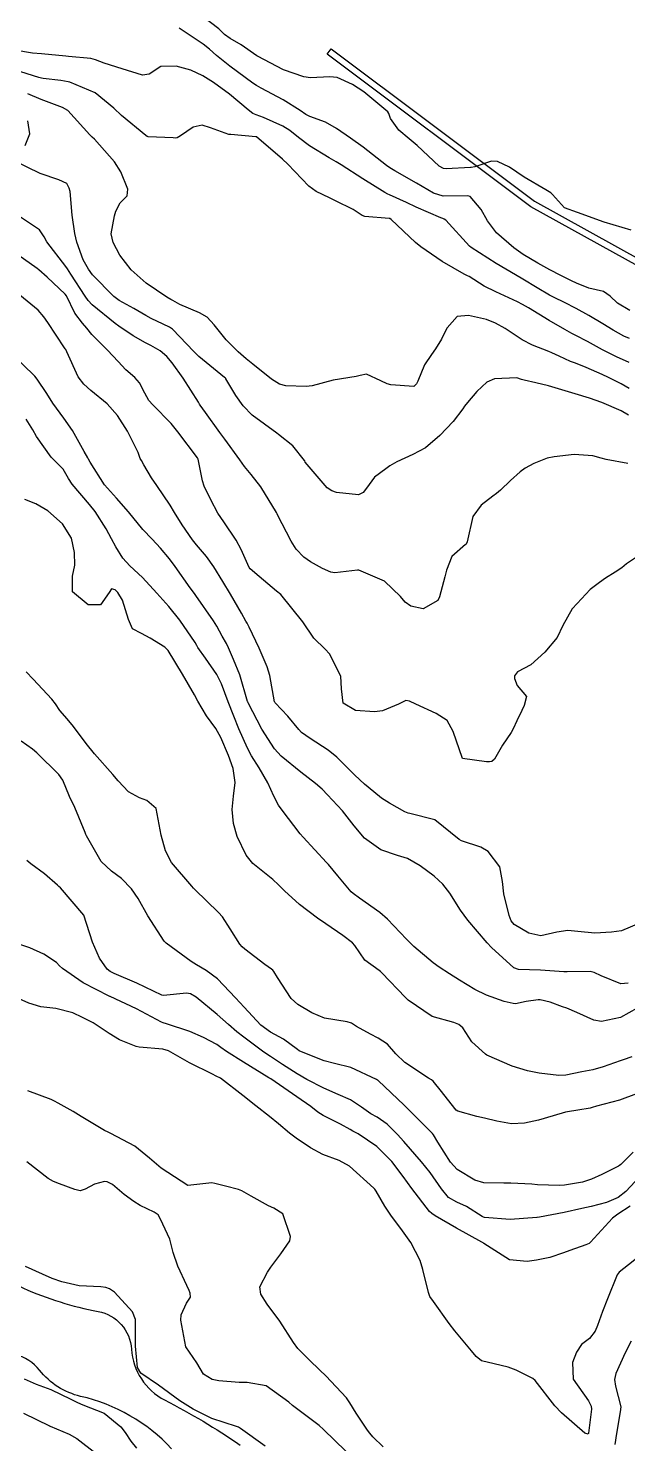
# Model space of a CAD drawing. Header units: metres. Extents: x 318500 to 325275, y 7408834 to 7428799.
# Drawn here: x 320079.4 to 320124, y 7410750.4 to 7410855.6 of the extents above; entities that cross this region are included whole.
import ezdxf

# ---------------------------------------------------------------- set-up
doc = ezdxf.new("R2010")
doc.units = ezdxf.units.M
doc.header["$MEASUREMENT"] = 0
for name, color, linetype in [('Canaleta de Drenagem', 151, 'Continuous'), ('Curvas de Nivel 1m', 11, 'Continuous'), ('Curvas de Nivel 5m', 15, 'Continuous'), ('Hidrografia', 140, 'Continuous'), ('Linha Férrea', 20, 'Continuous')]:
    doc.layers.add(name, color=color, linetype=linetype)

msp = doc.modelspace()

# ---------------------------------------------------------------- linework, layer by layer
at = {"layer": 'Canaleta de Drenagem'}
msp.add_lwpolyline([(320161.11, 7410787.98), (320174.63, 7410799.54), (320164.7, 7410808.82, 0.006367), (320151.26, 7410821.07, 0.068506), (320135.99, 7410831.29), (320126.89, 7410836.75), (320116.8, 7410842.33), (320101.66, 7410853.68), (320101.96, 7410854.08), (320117.07, 7410842.75), (320127.14, 7410837.18), (320136.23, 7410831.73, -0.068424), (320151.59, 7410821.44, -0.006367), (320165.04, 7410809.18), (320175.38, 7410799.52), (320161.43, 7410787.6)], format="xyb", dxfattribs=at)
at = {"layer": 'Curvas de Nivel 1m', "flags": 128}
for points, elevation in [([(320124.18, 7410834.63), (320123.25, 7410835.17), (320122.7, 7410835.69), (320122.2, 7410836.03), (320121.12, 7410836.29), (320120.2, 7410836.67), (320119.83, 7410836.84), (320119.05, 7410837.23), (320118.22, 7410837.66), (320117.32, 7410838.15), (320116.23, 7410838.8), (320115.53, 7410839.28), (320114.26, 7410840.41), (320113.58, 7410841.3), (320113.1, 7410842.13), (320112.29, 7410843.1), (320112.12, 7410843.15), (320110.29, 7410843.14), (320109.56, 7410843.36), (320108.3, 7410844.09), (320106.7, 7410845.01), (320106.32, 7410845.23), (320106.07, 7410845.4), (320104.34, 7410846.77), (320103.39, 7410847.44), (320102.36, 7410848.17), (320101.54, 7410848.64), (320100.37, 7410849.04), (320100.07, 7410849.19), (320099.65, 7410849.49), (320098.38, 7410850.3), (320096.76, 7410851.16), (320096.4, 7410851.36), (320096.14, 7410851.53), (320094.42, 7410852.8), (320093.43, 7410853.58), (320092.9, 7410854.05), (320092.44, 7410854.43), (320090.64, 7410855.61)], 743), ([(320124.26, 7410840.59), (320122.27, 7410841.19), (320120.28, 7410841.92), (320119.3, 7410842.25), (320118.42, 7410843.24), (320118.29, 7410843.38), (320117.93, 7410843.61), (320116.31, 7410844.55), (320115.22, 7410845.28), (320114.33, 7410845.71), (320113.89, 7410845.73), (320112.64, 7410845.32), (320112.38, 7410845.26), (320112.32, 7410845.26), (320110.5, 7410845.16), (320110.32, 7410845.18), (320110, 7410845.35), (320108.34, 7410846.9), (320107.75, 7410847.38), (320106.99, 7410848.03), (320106.37, 7410848.91), (320106.24, 7410849.27), (320106.16, 7410849.4), (320104.39, 7410850.88), (320103.55, 7410851.44), (320102.41, 7410851.94), (320101.86, 7410852.01), (320100.41, 7410851.93), (320099.91, 7410851.99), (320098.41, 7410852.51), (320096.47, 7410853.53), (320096.43, 7410853.56), (320095.26, 7410854.37), (320094.44, 7410854.84), (320094.03, 7410855.15), (320093.6, 7410855.57), (320092.46, 7410856.43)], 744), ([(320124.15, 7410832.55), (320123.72, 7410832.73), (320122.94, 7410833.18), (320122.17, 7410833.64), (320121.13, 7410834.25), (320120.18, 7410834.78), (320119.31, 7410835.22), (320118.55, 7410835.59), (320118.2, 7410835.77), (320117.27, 7410836.32), (320116.21, 7410836.96), (320115.67, 7410837.28), (320114.22, 7410838.13), (320112.37, 7410839.32), (320112.24, 7410839.42), (320110.48, 7410841.35), (320110.36, 7410841.43), (320110.27, 7410841.46), (320110.1, 7410841.52), (320108.28, 7410842.31), (320107.55, 7410842.65), (320106.29, 7410843.23), (320106.17, 7410843.28), (320105.94, 7410843.41), (320104.3, 7410844.42), (320102.7, 7410845.45), (320102.32, 7410845.69), (320101.8, 7410845.98), (320100.34, 7410846.87), (320099.53, 7410847.49), (320098.87, 7410848.02), (320098.36, 7410848.33), (320096.92, 7410848.97), (320096.37, 7410849.17), (320096.12, 7410849.28), (320095.77, 7410849.54), (320094.39, 7410850.71), (320093.21, 7410851.58), (320092.41, 7410852.08), (320091.52, 7410852.49), (320090.42, 7410852.79), (320089.29, 7410852.76), (320088.41, 7410852.2), (320087.93, 7410852.13), (320086.41, 7410852.6), (320085.08, 7410853.02), (320084.42, 7410853.26), (320084.08, 7410853.35), (320082.42, 7410853.52), (320082.23, 7410853.54), (320080.42, 7410853.7), (320079.73, 7410853.76), (320078.42, 7410853.99)], 742), ([(320124.13, 7410830.77), (320123.85, 7410830.89), (320123.24, 7410831.17), (320122.48, 7410831.53), (320122.14, 7410831.71), (320121.02, 7410832.32), (320120.15, 7410832.77), (320119.86, 7410832.92), (320119.33, 7410833.22), (320118.17, 7410833.89), (320116.63, 7410834.82), (320116.19, 7410835.07), (320115.81, 7410835.27), (320114.2, 7410836.02), (320113.34, 7410836.44), (320112.21, 7410837.15), (320112.1, 7410837.21), (320111.85, 7410837.33), (320110.22, 7410838.26), (320108.62, 7410839.37), (320108.24, 7410839.69), (320106.43, 7410841.4), (320106.33, 7410841.46), (320106.27, 7410841.48), (320104.47, 7410841.62), (320104.27, 7410841.69), (320103.58, 7410842.14), (320102.28, 7410842.78), (320101.83, 7410843), (320100.83, 7410843.47), (320100.3, 7410843.86), (320098.73, 7410845.5), (320098.33, 7410845.89), (320096.4, 7410847.53), (320096.35, 7410847.55), (320094.5, 7410847.7), (320094.35, 7410847.72), (320092.99, 7410848.21), (320092.36, 7410848.41), (320091.7, 7410848.25), (320090.76, 7410847.61), (320090.5, 7410847.46), (320090.35, 7410847.45), (320090.2, 7410847.47), (320088.34, 7410847.53), (320088.26, 7410847.56), (320088.16, 7410847.64), (320086.36, 7410849.13), (320085.78, 7410849.68), (320084.39, 7410850.81), (320082.51, 7410851.61), (320082.4, 7410851.63), (320081.84, 7410851.73), (320080.54, 7410851.88), (320080.4, 7410851.89), (320080.22, 7410851.94), (320078.41, 7410852.52)], 741), ([(320079.19, 7410846.9), (320079.53, 7410847.76), (320079.39, 7410848.73)], 739), ([(320124.08, 7410826.86), (320123.53, 7410827.17), (320122.09, 7410827.79), (320121.17, 7410828.12), (320120.1, 7410828.44), (320118.38, 7410828.96), (320118.11, 7410829.04), (320117.18, 7410829.25), (320116.3, 7410829.45), (320116.11, 7410829.51), (320115.77, 7410829.62), (320114.11, 7410829.56), (320113.54, 7410829.3), (320112.79, 7410828.62), (320112.09, 7410827.79), (320111.88, 7410827.52), (320111.74, 7410827.33), (320111.02, 7410826.38), (320110.05, 7410825.35), (320108.97, 7410824.43), (320108.04, 7410823.92), (320106.83, 7410823.39), (320106.33, 7410823.09), (320106.02, 7410822.87), (320105.19, 7410822.23), (320104.59, 7410821.42), (320104.33, 7410821.09), (320103.99, 7410820.92), (320102.34, 7410821.1), (320102, 7410821.22), (320101.66, 7410821.46), (320100.03, 7410823.36), (320099.99, 7410823.45), (320099.97, 7410823.48), (320099.11, 7410824.57), (320098.05, 7410825.42), (320097.91, 7410825.51), (320096.07, 7410826.85), (320095.4, 7410827.54), (320094.87, 7410828.32), (320094.13, 7410829.56), (320094.11, 7410829.57), (320094.1, 7410829.59), (320094.01, 7410829.66), (320092.12, 7410831.22), (320091.74, 7410831.59), (320090.15, 7410833.24), (320089.94, 7410833.4), (320089.47, 7410833.62), (320088.57, 7410834.04), (320088.17, 7410834.25), (320087.28, 7410834.77), (320086.18, 7410835.38), (320085.78, 7410835.67), (320084.2, 7410837.27), (320083.9, 7410837.69), (320083.52, 7410838.4), (320083.03, 7410839.71), (320082.88, 7410840.35), (320082.7, 7410841.71), (320082.53, 7410843.47), (320082.48, 7410843.72), (320082.3, 7410844.07), (320081.69, 7410844.33), (320080.31, 7410844.82), (320078.32, 7410845.77)], 739), ([(320124.03, 7410823.26), (320122.41, 7410823.56), (320122.03, 7410823.65), (320121.41, 7410823.83), (320120.04, 7410823.92), (320118.55, 7410823.75), (320118.03, 7410823.65), (320117.04, 7410823.25), (320116.39, 7410822.9), (320116.02, 7410822.63), (320115.3, 7410821.99), (320114.55, 7410821.28), (320114.26, 7410821.02), (320113.99, 7410820.83), (320113.11, 7410820.17), (320112.5, 7410819.31), (320112.07, 7410817.44), (320112.03, 7410817.32), (320112, 7410817.27), (320111.95, 7410817.23), (320110.93, 7410816.34), (320110.53, 7410815.34), (320110.42, 7410814.84), (320110.01, 7410813.35), (320109.89, 7410813.07), (320108.8, 7410812.45), (320107.88, 7410812.65), (320107.47, 7410812.96), (320107.11, 7410813.38), (320105.91, 7410814.51), (320104.01, 7410815.33), (320103.92, 7410815.34), (320102.22, 7410815.14), (320101.92, 7410815.19), (320101.3, 7410815.46), (320100.41, 7410815.95), (320099.93, 7410816.29), (320099.35, 7410816.9), (320098.97, 7410817.49), (320097.97, 7410819.43), (320097.93, 7410819.51), (320097.88, 7410819.61), (320096.73, 7410821.52), (320096.01, 7410822.45), (320095.52, 7410823.04), (320095.15, 7410823.54), (320094.04, 7410825.07), (320093.68, 7410825.57), (320092.6, 7410827.05), (320092.21, 7410827.59), (320092.16, 7410827.67), (320092.08, 7410827.82), (320090.95, 7410829.6), (320090.12, 7410830.74), (320089.72, 7410831.21), (320089.23, 7410831.62), (320088.53, 7410832.03), (320088.14, 7410832.23), (320087.23, 7410832.74), (320086.16, 7410833.46), (320085.88, 7410833.67), (320084.17, 7410835.06), (320083.87, 7410835.38), (320083.65, 7410835.7), (320082.6, 7410837.32), (320082.34, 7410837.72), (320082.21, 7410837.9), (320080.81, 7410839.74), (320080.6, 7410840.1), (320080.25, 7410840.63), (320078.55, 7410841.77)], 738), ([(320124.75, 7410816.34), (320123.93, 7410815.79), (320123.58, 7410815.51), (320123.07, 7410815.17), (320122.37, 7410814.73), (320121.91, 7410814.42), (320121.22, 7410813.88), (320120.58, 7410813.2), (320120.25, 7410812.85), (320119.88, 7410812.45), (320119.18, 7410811.22), (320118.77, 7410810.32), (320117.84, 7410809.24), (320116.8, 7410808.28), (320115.82, 7410807.76), (320115.6, 7410807.48), (320115.58, 7410807.27), (320115.8, 7410806.75), (320116.48, 7410805.94), (320116.31, 7410805.26), (320116.14, 7410804.91), (320115.77, 7410804.13), (320115.49, 7410803.54), (320115.34, 7410803.27), (320114.71, 7410802.32), (320114.1, 7410801.29), (320113.91, 7410801.11), (320113.73, 7410801.08), (320113.52, 7410801.09), (320111.73, 7410801.32), (320111.02, 7410803.33), (320110.58, 7410804.15), (320109.77, 7410804.67), (320108.25, 7410805.37), (320107.78, 7410805.59), (320107.52, 7410805.63), (320106.97, 7410805.38), (320105.77, 7410804.88), (320105.17, 7410804.8), (320103.77, 7410804.9), (320102.84, 7410805.44), (320102.72, 7410806.52), (320102.67, 7410807.44), (320101.83, 7410809.1), (320101.52, 7410809.45), (320100.66, 7410810.28), (320099.86, 7410811.48), (320098.21, 7410813.51), (320097.89, 7410813.78), (320096.59, 7410814.85), (320095.92, 7410815.43), (320095.86, 7410815.53), (320095.26, 7410816.87), (320094.89, 7410817.55), (320093.96, 7410818.91), (320093.53, 7410819.57), (320093.01, 7410820.55), (320092.52, 7410821.58), (320092.39, 7410821.97), (320092.06, 7410823.59), (320092.02, 7410823.67), (320090.56, 7410825.6), (320090.06, 7410826.24), (320088.68, 7410827.63), (320088.39, 7410827.94), (320088.09, 7410828.49), (320087.7, 7410829.25), (320087.34, 7410829.65), (320086.68, 7410830.23), (320086.12, 7410830.83), (320085.31, 7410831.68), (320084.15, 7410832.84), (320083.78, 7410833.32), (320083.47, 7410833.7), (320082.9, 7410834.44), (320082.26, 7410835.72), (320082.18, 7410835.84), (320080.83, 7410837.11), (320080.21, 7410837.66), (320080.09, 7410837.75), (320078.23, 7410839.07)], 737), ([(320125.02, 7410789.14), (320123.56, 7410788.53), (320122.81, 7410788.42), (320121.56, 7410788.35), (320120.3, 7410788.47), (320119.56, 7410788.55), (320118.75, 7410788.41), (320117.56, 7410788.16), (320116.65, 7410788.35), (320115.57, 7410789), (320115.35, 7410789.27), (320115.2, 7410789.65), (320114.81, 7410791.28), (320114.7, 7410792.19), (320114.5, 7410793.28), (320113.64, 7410794.42), (320113.09, 7410794.74), (320111.65, 7410795.21), (320111.48, 7410795.32), (320109.67, 7410796.78), (320107.8, 7410797.25), (320107.68, 7410797.27), (320107.44, 7410797.37), (320106.29, 7410798), (320105.69, 7410798.38), (320105.13, 7410798.85), (320104.44, 7410799.42), (320103.71, 7410800.08), (320102.38, 7410801.44), (320101.74, 7410801.94), (320100.4, 7410802.82), (320099.76, 7410803.27), (320099.54, 7410803.48), (320098.74, 7410804.47), (320097.78, 7410805.48), (320097.76, 7410805.51), (320097.75, 7410805.54), (320097.39, 7410807.51), (320097.2, 7410808.14), (320096.61, 7410809.52), (320095.86, 7410811.08), (320095.7, 7410811.38), (320095.62, 7410811.53), (320095.28, 7410812.13), (320094.47, 7410813.55), (320093.9, 7410814.48), (320093.22, 7410815.57), (320092.69, 7410816.34), (320091.94, 7410817.22), (320091.64, 7410817.59), (320090.87, 7410818.69), (320090.3, 7410819.61), (320089.98, 7410820.16), (320088.98, 7410821.63), (320088.58, 7410822.2), (320088.02, 7410823.17), (320087.84, 7410823.47), (320087.76, 7410823.64), (320087.59, 7410824.08), (320086.81, 7410825.66), (320086.07, 7410826.82), (320085.29, 7410827.68), (320084.09, 7410828.69), (320083.55, 7410829.16), (320083.14, 7410829.7), (320082.29, 7410831.55), (320082.21, 7410831.72), (320082.18, 7410831.77), (320082.13, 7410831.85), (320080.87, 7410833.74), (320080.58, 7410834.16), (320080.17, 7410834.65), (320078.79, 7410835.76)], 736), ([(320125.33, 7410783.13), (320123.48, 7410782.09), (320122.07, 7410781.77), (320121.48, 7410781.89), (320120.23, 7410782.45), (320119.49, 7410782.76), (320119.15, 7410782.88), (320118.25, 7410783.23), (320117.49, 7410783.39), (320117.34, 7410783.39), (320116.45, 7410783.26), (320115.66, 7410783.09), (320115.49, 7410783.11), (320114.83, 7410783.28), (320113.5, 7410783.73), (320112.65, 7410784.15), (320111.51, 7410784.85), (320110.75, 7410785.33), (320110, 7410785.82), (320109.53, 7410786.14), (320108.1, 7410787.36), (320107.55, 7410787.9), (320106.14, 7410789.39), (320105.58, 7410789.89), (320104.06, 7410790.96), (320103.6, 7410791.29), (320103.45, 7410791.43), (320102.45, 7410792.61), (320101.76, 7410793.45), (320101.62, 7410793.6), (320099.87, 7410795.48), (320099.65, 7410795.74), (320098.32, 7410797.5), (320098.05, 7410797.87), (320097.69, 7410798.54), (320097.24, 7410799.51), (320096.61, 7410800.63), (320096.04, 7410801.53), (320095.74, 7410802.09), (320095.09, 7410803.54), (320094.71, 7410804.48), (320094.3, 7410805.55), (320093.8, 7410806.88), (320093.45, 7410807.57), (320092.6, 7410808.8), (320092.05, 7410809.59), (320091.97, 7410809.72), (320091.84, 7410809.94), (320090.69, 7410811.6), (320089.88, 7410812.62), (320089, 7410813.62), (320087.91, 7410814.78), (320086.99, 7410815.65), (320086.47, 7410816.21), (320085.93, 7410817.07), (320085.62, 7410817.67), (320085.22, 7410818.41), (320084.41, 7410819.69), (320083.98, 7410820.21), (320082.69, 7410821.71), (320082.43, 7410822.14), (320082.01, 7410822.83), (320081.58, 7410823.29), (320081.12, 7410823.73), (320080.04, 7410825.26), (320079.76, 7410825.75), (320079.27, 7410826.55)], 734), ([(320124.31, 7410779.15), (320123.67, 7410778.92), (320123.44, 7410778.85), (320122.19, 7410778.42), (320121.43, 7410778.2), (320120.59, 7410778.03), (320119.42, 7410777.79), (320118.88, 7410777.76), (320117.42, 7410777.95), (320116.56, 7410778.12), (320115.43, 7410778.45), (320113.54, 7410779.29), (320113.44, 7410779.35), (320112.42, 7410780.27), (320111.75, 7410781.32), (320111.46, 7410781.57), (320111.08, 7410781.71), (320109.47, 7410782.16), (320107.69, 7410783.37), (320107.49, 7410783.56), (320105.73, 7410785.4), (320105.62, 7410785.5), (320105.52, 7410785.57), (320104.46, 7410786.34), (320103.71, 7410787.43), (320103.54, 7410787.63), (320102.82, 7410788.17), (320101.56, 7410789.03), (320100.94, 7410789.46), (320099.59, 7410790.49), (320098.49, 7410791.5), (320098.05, 7410791.95), (320097.61, 7410792.33), (320096.14, 7410793.52), (320095.63, 7410794.14), (320094.96, 7410795.54), (320094.7, 7410796.51), (320094.6, 7410797.55), (320094.68, 7410798.53), (320094.82, 7410799.54), (320094.67, 7410800.59), (320094.31, 7410801.55), (320093.75, 7410802.89), (320093.37, 7410803.57), (320092.69, 7410804.5), (320092.04, 7410805.59), (320091.79, 7410806.06), (320090.9, 7410807.6), (320089.84, 7410809.37), (320089.58, 7410809.61), (320088.49, 7410810.28), (320087.85, 7410810.61), (320087.18, 7410810.98), (320086.89, 7410811.65), (320086.43, 7410813.11), (320086.1, 7410813.67), (320085.89, 7410813.86), (320085.62, 7410813.95), (320085.44, 7410813.67), (320084.8, 7410812.76), (320083.88, 7410812.75), (320082.72, 7410813.71), (320082.72, 7410814.89), (320082.88, 7410815.71), (320082.87, 7410816.65), (320082.63, 7410817.71), (320081.96, 7410818.77), (320080.87, 7410819.74), (320079.98, 7410820.26), (320079.16, 7410820.58)], 733), ([(320124.67, 7410776.41), (320123.4, 7410775.94), (320121.68, 7410775.48), (320121.38, 7410775.39), (320121.23, 7410775.35), (320120.29, 7410775.2), (320119.53, 7410775.06), (320119.38, 7410775.04), (320119.14, 7410774.98), (320117.37, 7410774.44), (320116.33, 7410774.22), (320115.37, 7410774.17), (320114.28, 7410774.38), (320113.37, 7410774.6), (320112.79, 7410774.71), (320111.38, 7410775.12), (320111.26, 7410775.2), (320111.15, 7410775.32), (320110.15, 7410776.58), (320109.55, 7410777.35), (320109.41, 7410777.45), (320109.19, 7410777.57), (320107.43, 7410778.73), (320106.77, 7410779.38), (320106.14, 7410780.09), (320105.45, 7410780.55), (320104.88, 7410780.83), (320103.84, 7410781.42), (320103.46, 7410781.65), (320103.15, 7410781.75), (320101.47, 7410782.04), (320100.52, 7410782.42), (320099.48, 7410783.04), (320098.99, 7410783.49), (320097.96, 7410785.06), (320097.69, 7410785.51), (320097.61, 7410785.6), (320097.52, 7410785.67), (320097.03, 7410786.02), (320095.54, 7410787.16), (320095.34, 7410787.33), (320095.16, 7410787.54), (320094.44, 7410788.67), (320093.88, 7410789.56), (320093.57, 7410789.88), (320091.81, 7410791.59), (320091.71, 7410791.7), (320091.6, 7410791.83), (320090.08, 7410793.61), (320089.63, 7410794.47), (320089.3, 7410795.62), (320089.23, 7410796.04), (320088.94, 7410797.62), (320088.25, 7410798.2), (320087.69, 7410798.4), (320086.89, 7410798.85), (320086.11, 7410799.66), (320085.71, 7410800.13), (320084.35, 7410801.68), (320083.74, 7410802.45), (320082.78, 7410803.7), (320082.32, 7410804.27), (320081.77, 7410804.91), (320081.44, 7410805.39), (320081.19, 7410805.73), (320079.8, 7410807.23), (320079.28, 7410807.76)], 732), ([(320124.41, 7410772.07), (320123.5, 7410771.16), (320123.41, 7410771.08), (320123.33, 7410771.02), (320122.08, 7410770.42), (320121.31, 7410770.06), (320120.66, 7410769.84), (320119.31, 7410769.61), (320118.94, 7410769.58), (320117.31, 7410769.65), (320116.87, 7410769.68), (320115.31, 7410769.77), (320114.81, 7410769.77), (320113.31, 7410769.8), (320112.63, 7410769.98), (320111.32, 7410770.77), (320110.83, 7410771.33), (320109.89, 7410772.81), (320109.56, 7410773.35), (320109.48, 7410773.46), (320109.36, 7410773.58), (320107.59, 7410775.37), (320107.38, 7410775.57), (320105.45, 7410777.4), (320105.41, 7410777.43), (320105.33, 7410777.48), (320103.42, 7410778.37), (320102.21, 7410778.66), (320101.43, 7410778.86), (320099.87, 7410779.47), (320099.57, 7410779.61), (320099.44, 7410779.7), (320098.41, 7410780.46), (320097.45, 7410780.98), (320096.72, 7410781.52), (320095.48, 7410782.84), (320094.85, 7410783.54), (320093.51, 7410784.95), (320092.66, 7410785.57), (320091.93, 7410785.99), (320091.53, 7410786.25), (320089.68, 7410787.61), (320089.54, 7410787.76), (320088.33, 7410789.63), (320087.59, 7410790.92), (320087.1, 7410791.65), (320086.35, 7410792.4), (320085.61, 7410792.96), (320084.85, 7410793.68), (320083.75, 7410795.59), (320083.7, 7410795.69), (320083.65, 7410795.84), (320082.88, 7410797.7), (320082.49, 7410798.51), (320081.99, 7410799.72), (320081.71, 7410800.15), (320080.06, 7410801.75), (320079.73, 7410802.03), (320078.89, 7410802.61)], 731), ([(320124.19, 7410768.05), (320123.28, 7410767.47), (320122.87, 7410767.17), (320121.25, 7410765.37), (320121.15, 7410765.29), (320120.9, 7410765.19), (320119.7, 7410764.75), (320119.24, 7410764.58), (320118.23, 7410764.23), (320117.23, 7410764.03), (320116.54, 7410763.94), (320115.23, 7410764.06), (320113.32, 7410765.29), (320113.25, 7410765.33), (320113.16, 7410765.38), (320111.27, 7410766.42), (320109.68, 7410767.34), (320109.44, 7410767.51), (320109.28, 7410767.67), (320107.96, 7410769.36), (320107.31, 7410770.25), (320106.47, 7410771.38), (320105.35, 7410772.5), (320103.96, 7410773.42), (320103.57, 7410773.63), (320103.36, 7410773.76), (320102.65, 7410774.15), (320101.37, 7410774.8), (320100.97, 7410775.05), (320100.44, 7410775.46), (320099.39, 7410776.19), (320097.46, 7410777.51), (320097.41, 7410777.54), (320097.33, 7410777.59), (320095.43, 7410778.76), (320094.17, 7410779.55), (320093.74, 7410779.85), (320093.44, 7410780.06), (320092.47, 7410780.59), (320091.45, 7410781.04), (320089.7, 7410781.61), (320089.46, 7410781.68), (320089.34, 7410781.74), (320087.48, 7410782.72), (320085.52, 7410783.64), (320085.49, 7410783.65), (320085.44, 7410783.67), (320083.5, 7410784.65), (320081.96, 7410785.71), (320081.74, 7410785.93), (320081.52, 7410786.16), (320080.58, 7410786.78), (320079.54, 7410787.26), (320077.96, 7410787.77)], 729), ([(320125.24, 7410764.62), (320123.38, 7410763.16), (320123.22, 7410762.95), (320122.51, 7410761.17), (320122.13, 7410760.23), (320121.77, 7410759.18), (320121.59, 7410758.76), (320121.16, 7410758.21), (320120.58, 7410757.77), (320120.21, 7410757.2), (320119.91, 7410756.43), (320119.95, 7410755.2), (320121.1, 7410753.58), (320121.3, 7410753.19), (320121.32, 7410752.96), (320121.1, 7410751.19), (320121.06, 7410751.1), (320120.83, 7410751.19), (320119.08, 7410752.69), (320118.59, 7410753.22), (320117.12, 7410755.09), (320116.95, 7410755.24), (320115.72, 7410755.86), (320115.13, 7410756.1), (320114.07, 7410756.34), (320113.13, 7410756.56), (320112.73, 7410756.89), (320112.39, 7410757.3), (320111.16, 7410758.78), (320110.73, 7410759.33), (320109.56, 7410760.98), (320109.29, 7410761.35), (320109.26, 7410761.41), (320109.2, 7410761.64), (320108.77, 7410763.35), (320108.57, 7410764.01), (320107.87, 7410765.36), (320107.26, 7410766.22), (320106.39, 7410767.38), (320105.94, 7410768.05), (320105.3, 7410769.18), (320105.21, 7410769.31), (320105.12, 7410769.4), (320103.32, 7410771.03), (320102.56, 7410771.44), (320101.34, 7410771.89), (320100.42, 7410772.39), (320099.35, 7410773.11), (320098.85, 7410773.49), (320098.04, 7410774.17), (320097.37, 7410774.72), (320096.34, 7410775.52), (320095.39, 7410776.27), (320093.72, 7410777.56), (320093.41, 7410777.72), (320093.12, 7410777.86), (320091.43, 7410778.72), (320089.85, 7410779.61), (320089.44, 7410779.72), (320087.68, 7410779.88), (320087.44, 7410779.92), (320086.2, 7410780.42), (320085.45, 7410780.89), (320084.26, 7410781.68), (320083.47, 7410782.09), (320082.74, 7410782.43), (320081.48, 7410782.75), (320080.35, 7410782.86), (320079.48, 7410783.14), (320078.08, 7410783.76)], 728), ([(320105.83, 7410750.17), (320105.06, 7410750.91), (320104.82, 7410751.17), (320104.65, 7410751.41), (320103.82, 7410752.68), (320103.35, 7410753.43), (320103.1, 7410753.8), (320101.55, 7410755.45), (320101.12, 7410755.87), (320100.31, 7410756.64), (320099.48, 7410757.47), (320099.15, 7410757.92), (320098.13, 7410759.5), (320097.19, 7410760.78), (320096.72, 7410761.51), (320096.66, 7410762.06), (320097.22, 7410763.14), (320097.47, 7410763.51), (320098.22, 7410764.51), (320098.87, 7410765.49), (320098.94, 7410765.79), (320098.36, 7410767.49), (320097.68, 7410767.9), (320097.29, 7410768.07), (320096.01, 7410768.81), (320095.3, 7410769.2), (320095.06, 7410769.29), (320094.09, 7410769.55), (320093.3, 7410769.75), (320093.09, 7410769.78), (320091.3, 7410769.59), (320089.32, 7410770.87), (320088.45, 7410771.62), (320087.34, 7410772.52), (320085.57, 7410773.46), (320085.36, 7410773.55), (320085.1, 7410773.67), (320083.37, 7410774.72), (320082.76, 7410775.08), (320081.64, 7410775.72), (320081.38, 7410775.87), (320081.12, 7410775.99), (320079.39, 7410776.62)], 727), ([(320103.04, 7410749.85), (320101.39, 7410751.45), (320101.06, 7410751.74), (320099.97, 7410752.57), (320099.09, 7410753.23), (320098.81, 7410753.48), (320097.11, 7410754.71), (320095.7, 7410754.94), (320095.11, 7410754.94), (320093.61, 7410755.06), (320093.11, 7410755.17), (320092.47, 7410755.57), (320091.96, 7410756.41), (320091.14, 7410757.59), (320090.77, 7410759.59), (320090.79, 7410759.98), (320091.19, 7410760.84), (320091.49, 7410761.29), (320091.47, 7410761.59), (320091.39, 7410761.78), (320091.21, 7410762.16), (320090.56, 7410763.6), (320090.21, 7410764.62), (320089.96, 7410765.6), (320089.27, 7410767.1), (320089.08, 7410767.42), (320088.8, 7410767.62), (320087.76, 7410768.11), (320087.29, 7410768.4), (320086.55, 7410768.91), (320085.68, 7410769.66), (320085.3, 7410769.86), (320085.09, 7410769.89), (320084.36, 7410769.68), (320083.66, 7410769.32), (320083.29, 7410769.19), (320082.89, 7410769.29), (320081.76, 7410769.71), (320081.3, 7410769.89), (320080.91, 7410770.12), (320079.32, 7410771.35)], 726), ([(320124.28, 7410758.02), (320123.83, 7410757.15), (320123.12, 7410755.62), (320123.02, 7410755.16), (320123.11, 7410754.68), (320123.49, 7410753.15), (320123.46, 7410752.78), (320123.19, 7410751.16), (320123.05, 7410750.35)], 727), ([(320079.07, 7410752.67), (320081.01, 7410751.72), (320081.04, 7410751.71), (320081.06, 7410751.7), (320082.47, 7410751.11), (320083.05, 7410750.79), (320084.48, 7410749.68)], 726)]:
    msp.add_lwpolyline(points, dxfattribs=dict(at, elevation=elevation))
at = {"layer": 'Curvas de Nivel 5m', "flags": 128}
for points, elevation in [([(320124.11, 7410828.84), (320123.53, 7410829.17), (320122.58, 7410829.65), (320122.12, 7410829.87), (320120.92, 7410830.4), (320120.12, 7410830.71), (320119.76, 7410830.85), (320118.91, 7410831.23), (320118.38, 7410831.48), (320118.14, 7410831.59), (320116.93, 7410832.05), (320116.15, 7410832.46), (320114.9, 7410833.28), (320114.17, 7410833.7), (320113.52, 7410833.95), (320112.17, 7410834.27), (320111.32, 7410834.18), (320110.58, 7410833.34), (320110.44, 7410833.06), (320110.15, 7410832.49), (320109.72, 7410831.77), (320109.41, 7410831.36), (320108.89, 7410830.59), (320108.4, 7410829.37), (320108.31, 7410829.17), (320108.1, 7410828.99), (320106.39, 7410829.11), (320106.11, 7410829.18), (320105.64, 7410829.41), (320104.58, 7410829.89), (320104.11, 7410829.81), (320103.82, 7410829.73), (320102.11, 7410829.45), (320100.55, 7410829.02), (320100.1, 7410828.98), (320098.58, 7410829.03), (320098.1, 7410829.16), (320097.52, 7410829.52), (320096.12, 7410830.64), (320095.63, 7410831.04), (320095.04, 7410831.55), (320094.14, 7410832.46), (320093.25, 7410833.57), (320092.73, 7410834.14), (320092.17, 7410834.45), (320090.71, 7410835.07), (320090.18, 7410835.37), (320090.02, 7410835.45), (320089.72, 7410835.62), (320088.2, 7410836.65), (320087.07, 7410837.66), (320086.23, 7410838.75), (320085.74, 7410839.68), (320085.6, 7410840.33), (320085.83, 7410841.67), (320085.93, 7410842.01), (320086.27, 7410842.63), (320086.78, 7410843.16), (320086.82, 7410843.66), (320086.31, 7410844.94), (320085.85, 7410845.67), (320084.34, 7410847.36), (320084.17, 7410847.52), (320084.01, 7410847.69), (320082.37, 7410849.49), (320081.97, 7410849.73), (320080.38, 7410850.32), (320079.4, 7410850.74)], 740), ([(320124.04, 7410784.63), (320123.51, 7410784.59), (320122.05, 7410785.18), (320121.52, 7410785.43), (320121.21, 7410785.51), (320119.52, 7410785.47), (320119.26, 7410785.48), (320117.53, 7410785.59), (320115.9, 7410785.64), (320115.53, 7410785.78), (320113.87, 7410787.29), (320113.55, 7410787.64), (320112.13, 7410789.31), (320111.58, 7410790.06), (320110.78, 7410791.33), (320110.26, 7410791.99), (320109.61, 7410792.58), (320108.58, 7410793.36), (320107.63, 7410793.9), (320106.89, 7410794.12), (320105.64, 7410794.53), (320104.43, 7410795.42), (320103.66, 7410796.32), (320102.8, 7410797.44), (320101.69, 7410798.64), (320101.28, 7410799.04), (320100.79, 7410799.46), (320099.71, 7410800.31), (320098.23, 7410801.5), (320097.74, 7410802.05), (320096.81, 7410803.52), (320095.78, 7410805.47), (320095.76, 7410805.51), (320095.75, 7410805.53), (320095.74, 7410805.57), (320095.15, 7410807.54), (320094.68, 7410808.69), (320094.31, 7410809.55), (320094.16, 7410809.87), (320093.85, 7410810.43), (320093.45, 7410811.16), (320093.2, 7410811.57), (320091.89, 7410813.45), (320091.79, 7410813.59), (320091.47, 7410814.02), (320090.34, 7410815.61), (320089.93, 7410816.16), (320089.27, 7410816.96), (320088.63, 7410817.63), (320087.95, 7410818.35), (320086.88, 7410819.66), (320085.98, 7410820.67), (320085.1, 7410821.68), (320084.02, 7410823.36), (320083.91, 7410823.58), (320083.86, 7410823.69), (320083.59, 7410824.14), (320082.71, 7410825.71), (320082.06, 7410826.62), (320081.26, 7410827.73), (320080.8, 7410828.45), (320080.1, 7410829.52), (320079.91, 7410829.75), (320078.13, 7410831.48)], 735), ([(320124.57, 7410769.89), (320123.87, 7410769.15), (320123.3, 7410768.7), (320122.44, 7410768.32), (320121.29, 7410768.03), (320120.6, 7410767.88), (320119.28, 7410767.58), (320117.44, 7410767.24), (320117.28, 7410767.21), (320117.25, 7410767.21), (320115.28, 7410767.07), (320113.36, 7410767.21), (320113.28, 7410767.24), (320113.19, 7410767.29), (320112.02, 7410768.04), (320111.29, 7410768.35), (320110.68, 7410768.71), (320110.15, 7410769.34), (320109.32, 7410770.55), (320108.68, 7410771.36), (320107.35, 7410772.86), (320106.9, 7410773.38), (320106.13, 7410774.16), (320105.37, 7410774.66), (320104.9, 7410774.93), (320104.21, 7410775.42), (320103.39, 7410775.95), (320102.48, 7410776.35), (320101.4, 7410776.82), (320100.15, 7410777.47), (320099.42, 7410777.89), (320098.33, 7410778.59), (320097.44, 7410779.18), (320096.95, 7410779.51), (320095.45, 7410780.61), (320094.93, 7410781.01), (320094.31, 7410781.55), (320093.47, 7410782.29), (320091.91, 7410783.58), (320091.49, 7410783.83), (320091.2, 7410783.89), (320089.49, 7410783.71), (320089.36, 7410783.74), (320087.5, 7410784.63), (320085.82, 7410785.36), (320085.52, 7410785.5), (320085.29, 7410785.67), (320084.72, 7410786.49), (320084.21, 7410787.68), (320083.57, 7410789.69), (320081.82, 7410791.72), (320081.71, 7410791.82), (320081.6, 7410791.91), (320080.63, 7410792.75), (320079.62, 7410793.49), (320079.32, 7410793.75)], 730), ([(320097.05, 7410750.22), (320095.22, 7410751.53), (320095.06, 7410751.62), (320094.92, 7410751.68), (320093.07, 7410752.28), (320091.69, 7410752.97), (320091.09, 7410753.34), (320090.71, 7410753.59), (320089.11, 7410754.74), (320087.8, 7410755.63), (320087.55, 7410756.06), (320087.4, 7410757.64), (320087.41, 7410759.39), (320087.39, 7410759.64), (320087.18, 7410760.2), (320085.83, 7410761.66), (320085.46, 7410761.92), (320085.2, 7410762.02), (320084.82, 7410762.06), (320083.2, 7410762.13), (320081.93, 7410762.43), (320081.21, 7410762.69), (320080.48, 7410762.99), (320079.22, 7410763.57)], 725), ([(320079.11, 7410755.23), (320080.02, 7410754.82), (320081.1, 7410754.43), (320082.6, 7410753.7), (320083.09, 7410753.45), (320083.49, 7410753.28), (320085.07, 7410752.66), (320086.31, 7410751.65), (320086.64, 7410751.23), (320087.05, 7410750.58), (320087.47, 7410750.06)], 725)]:
    msp.add_lwpolyline(points, dxfattribs=dict(at, elevation=elevation))
at = {"layer": 'Hidrografia'}
msp.add_lwpolyline([(320090.09, 7410750.03, 0.147741), (320083.32, 7410753.92, -0.171351), (320080.27, 7410755.86, 0.174798), (320078.44, 7410757.01, -0.156127), (320074.45, 7410759.32, -0.115063), (320072.35, 7410763.1, 0.423583), (320068.62, 7410765.09, 0.064556), (320065.95, 7410763.83, 0.170178), (320064.43, 7410761.89, -0.775501), (320063.75, 7410761.94, -0.093784), (320063.79, 7410765.68), (320064.42, 7410780.21), (320068.62, 7410776.44, -0.0519), (320073.5, 7410771.04, -0.121339), (320075.08, 7410767.2, 0.256554), (320079.06, 7410761.96, 0.058368), (320084.62, 7410760.23, -0.343418), (320087.1, 7410757.42, 0.26396), (320089.57, 7410753.65, -0.031382), (320095.18, 7410750.3, -0.088252)], format="xyb", dxfattribs=at)
at = {"layer": 'Linha Férrea'}
for points in [[(320278.59, 7410637.59, 0.100983), (320172.35, 7410808.48, 0.013159), (320105.12, 7410877.28), (320077.1, 7410905.54, -0.026864), (320028.44, 7410961.98, -0.102439), (319965.9, 7411094.64, -0.053533), (319954.37, 7411181.56), (319952.78, 7411225.24, -0.009762), (319952.58, 7411330.86), (319952.63, 7411390.84), (319952.34, 7411429.83, -0.008197), (319952.81, 7411504.55, -0.011538), (319954.31, 7411568.68, -0.05682), (319977.94, 7411719.71, -0.025283), (319999.76, 7411780.13, -0.012111), (320067.92, 7411932.4)], [(320282.85, 7410638.03, 0.100687), (320180.06, 7410806.18, 0.011092), (320120.47, 7410867.67, -0.002948), (320074.6, 7410914.64, -0.012103), (320041.96, 7410951.32, -0.045686), (320001.63, 7411011.64, -0.107338), (319959.14, 7411167.15, -0.013326), (319956.17, 7411264.32), (319956.87, 7411367.64), (319956.37, 7411462.44, -0.006604), (319958.56, 7411572.59, -0.050397), (319978.28, 7411705.86, -0.036163), (320008.85, 7411791.35), (320030.52, 7411841.11, -0.005892)]]:
    msp.add_lwpolyline(points, format="xyb", dxfattribs=at)

doc.saveas('drawing.dxf')
